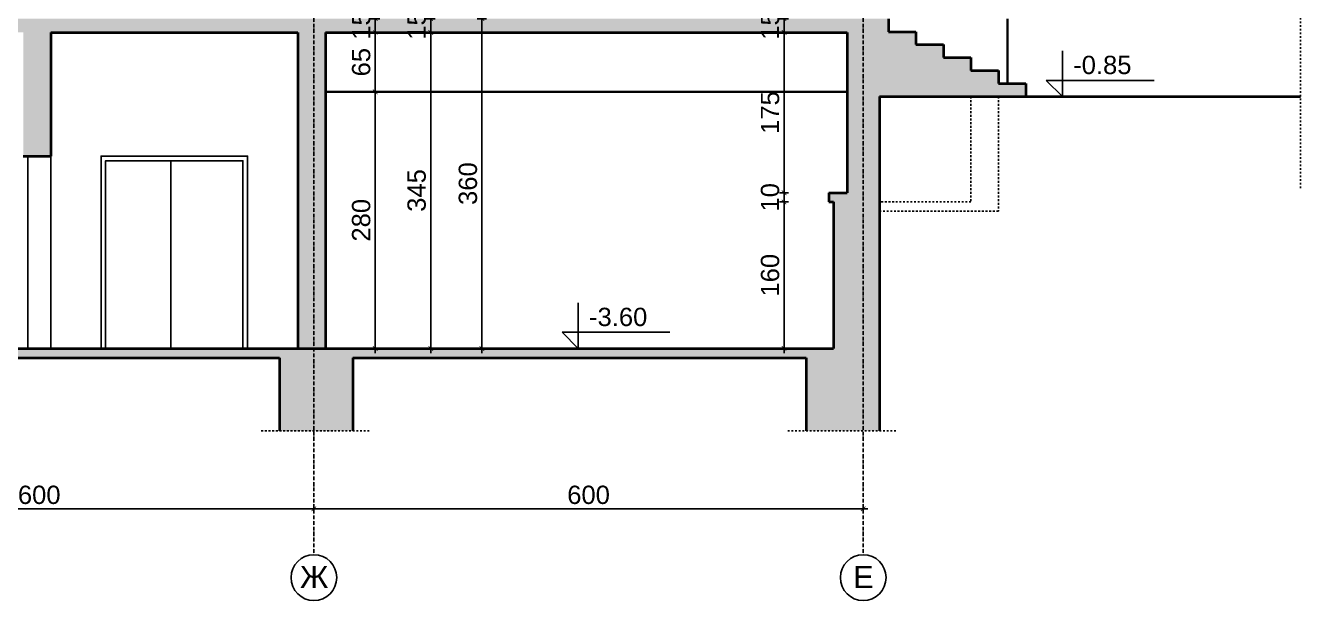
# Model space of a CAD drawing. Header units: inches. Extents: x -72385 to 39588, y -6525 to 66685.
# Drawn here: x -9416 to -8024, y 22991 to 23618 of the extents above; entities that cross this region are included whole.
import ezdxf

# ---------------------------------------------------------------- set-up
doc = ezdxf.new("R2010")
doc.units = ezdxf.units.IN
doc.header["$MEASUREMENT"] = 0
doc.linetypes.add('DashDot', pattern=[0.6, 0.4, -0.1, 0, -0.1])
doc.linetypes.add('Hidden', pattern=[0.4, 0.2, -0.2])
for name, color, linetype, lineweight in [('Надписи коти външни', 252, 'Continuous', 25), ('Надписи коти вътрешни', 252, 'Continuous', 25), ('Надписи нива', 252, 'Continuous', 25), ('Надписи Оси', 252, 'Continuous', 25), ('Оси', 252, 'DashDot', 25), ('Фасади Разрези дебело', 7, 'Continuous', 35), ('Фасади Разрези пунктир', 253, 'Hidden', 25), ('Фасади Разрези средно', 252, 'Continuous', 30), ('Фасади Разрези тънко', 253, 'Continuous', 25), ('Щрих стени', 254, 'Continuous', 25)]:
    doc.layers.add(name, color=color, linetype=linetype, lineweight=lineweight)
doc.styles.add('Arial Regular', font='arial.ttf')
doc.styles.get("Standard").update_dxf_attribs({"font": 'arial.ttf'})
doc.dimstyles.new('Annotative', dxfattribs={"dimscale": 0, "dimtxt": 20, "dimasz": 5, "dimexe": 5, "dimexo": 5, "dimgap": 5, "dimtad": 1, "dimdec": 0, "dimzin": 0, "dimdsep": 46, "dimtxsty": 'Standard', "dimblk": 'ARCHTICK', "dimcen": 5, "dimdle": 5, "dimadec": 0, "dimazin": 0, "dimtfac": 1, "dimtdec": 0, "dimtofl": 0, "dimtmove": 0, "dimatfit": 3, "dimldrblk": 'ARCHTICK', "dimfxl": 5, "dimfxlon": 1, "dimtolj": 1, "dimtzin": 0, "dimarcsym": 1})

# ---------------------------------------------------------------- blocks, each defined once
blk = doc.blocks.new('_ArchTick')
at = {"color": 0, "linetype": 'ByBlock', "const_width": 0.15}
blk.add_lwpolyline([(-0.5, -0.5), (0.5, 0.5)], dxfattribs=at)
blk = doc.blocks.new('*D4670')
at = {"layer": 'Defpoints', "color": 0, "ltscale": 10, "transparency": 16777216}
for p in [(-9088.7, 23625.9), (-9034.2, 23625.9), (-9088.7, 23610.9)]:
    blk.add_point(p, dxfattribs=at)
at = {"layer": 'Надписи коти вътрешни', "color": 0, "lineweight": -2, "ltscale": 10, "transparency": 16777216}
for p, q in [((-9039.2, 23625.9), (-9029.2, 23625.9)), ((-9034.2, 23605.9), (-9034.2, 23630.9)), ((-9039.2, 23610.9), (-9029.2, 23610.9))]:
    blk.add_line(p, q, dxfattribs=at)
at = {"layer": 'Надписи коти вътрешни', "color": 0, "lineweight": -2, "ltscale": 10, "transparency": 16777216, "xscale": 5, "yscale": 5, "zscale": 5}
for p, rotation in [((-9034.2, 23625.9), 90), ((-9034.2, 23610.9), 270)]:
    blk.add_blockref('_ArchTick', p, dxfattribs=dict(at, rotation=rotation))
at = {"layer": 'Надписи коти вътрешни', "color": 0, "ltscale": 10, "transparency": 16777216, "insert": (-9049.5, 23618.4), "char_height": 20, "attachment_point": 5, "rotation": 90}
blk.add_mtext('\\A1;15', dxfattribs=at)
blk = doc.blocks.new('*D4993')
at = {"layer": 'Defpoints', "color": 0, "ltscale": 10, "transparency": 16777216}
for p in [(-9028.1, 23625.9), (-8973.6, 23625.9), (-9028.1, 23610.9)]:
    blk.add_point(p, dxfattribs=at)
at = {"layer": 'Надписи коти вътрешни', "color": 0, "lineweight": -2, "ltscale": 10, "transparency": 16777216}
for p, q in [((-8978.6, 23625.9), (-8968.6, 23625.9)), ((-8973.6, 23605.9), (-8973.6, 23630.9)), ((-8978.6, 23610.9), (-8968.6, 23610.9))]:
    blk.add_line(p, q, dxfattribs=at)
at = {"layer": 'Надписи коти вътрешни', "color": 0, "lineweight": -2, "ltscale": 10, "transparency": 16777216, "xscale": 5, "yscale": 5, "zscale": 5}
for p, rotation in [((-8973.6, 23625.9), 90), ((-8973.6, 23610.9), 270)]:
    blk.add_blockref('_ArchTick', p, dxfattribs=dict(at, rotation=rotation))
at = {"layer": 'Надписи коти вътрешни', "color": 0, "ltscale": 10, "transparency": 16777216, "insert": (-8988.9, 23618.4), "char_height": 20, "attachment_point": 5, "rotation": 90}
blk.add_mtext('\\A1;15', dxfattribs=at)
blk = doc.blocks.new('*D4671')
at = {"layer": 'Defpoints', "color": 0, "ltscale": 10, "transparency": 16777216}
for p in [(-9088.7, 23545.9), (-9034.2, 23545.9), (-9088.7, 23265.9)]:
    blk.add_point(p, dxfattribs=at)
at = {"layer": 'Надписи коти вътрешни', "color": 0, "lineweight": -2, "ltscale": 10, "transparency": 16777216}
for p, q in [((-9034.2, 23260.9), (-9034.2, 23550.9)), ((-9039.2, 23545.9), (-9029.2, 23545.9)), ((-9039.2, 23265.9), (-9029.2, 23265.9))]:
    blk.add_line(p, q, dxfattribs=at)
at = {"layer": 'Надписи коти вътрешни', "color": 0, "lineweight": -2, "ltscale": 10, "transparency": 16777216, "xscale": 5, "yscale": 5, "zscale": 5}
for p, rotation in [((-9034.2, 23545.9), 90), ((-9034.2, 23265.9), 270)]:
    blk.add_blockref('_ArchTick', p, dxfattribs=dict(at, rotation=rotation))
at = {"layer": 'Надписи коти вътрешни', "color": 0, "ltscale": 10, "transparency": 16777216, "insert": (-9049.5, 23405.9), "char_height": 20, "attachment_point": 5, "rotation": 90}
blk.add_mtext('\\A1;280', dxfattribs=at)
blk = doc.blocks.new('*D4992')
at = {"layer": 'Defpoints', "color": 0, "ltscale": 10, "transparency": 16777216}
for p in [(-9088.7, 23610.9), (-9034.2, 23610.9), (-9088.7, 23545.9)]:
    blk.add_point(p, dxfattribs=at)
at = {"layer": 'Надписи коти вътрешни', "color": 0, "lineweight": -2, "ltscale": 10, "transparency": 16777216}
for p, q in [((-9039.2, 23610.9), (-9029.2, 23610.9)), ((-9034.2, 23540.9), (-9034.2, 23615.9)), ((-9039.2, 23545.9), (-9029.2, 23545.9))]:
    blk.add_line(p, q, dxfattribs=at)
at = {"layer": 'Надписи коти вътрешни', "color": 0, "lineweight": -2, "ltscale": 10, "transparency": 16777216, "xscale": 5, "yscale": 5, "zscale": 5}
for p, rotation in [((-9034.2, 23610.9), 90), ((-9034.2, 23545.9), 270)]:
    blk.add_blockref('_ArchTick', p, dxfattribs=dict(at, rotation=rotation))
at = {"layer": 'Надписи коти вътрешни', "color": 0, "ltscale": 10, "transparency": 16777216, "insert": (-9049.5, 23578.4), "char_height": 20, "attachment_point": 5, "rotation": 90}
blk.add_mtext('\\A1;65', dxfattribs=at)
blk = doc.blocks.new('*D4991')
at = {"layer": 'Defpoints', "color": 0, "ltscale": 10, "transparency": 16777216}
for p in [(-9088.7, 23610.9), (-8973.6, 23610.9), (-9088.7, 23265.9)]:
    blk.add_point(p, dxfattribs=at)
at = {"layer": 'Надписи коти вътрешни', "color": 0, "lineweight": -2, "ltscale": 10, "transparency": 16777216}
for p, q in [((-8978.6, 23610.9), (-8968.6, 23610.9)), ((-8973.6, 23260.9), (-8973.6, 23615.9)), ((-8978.6, 23265.9), (-8968.6, 23265.9))]:
    blk.add_line(p, q, dxfattribs=at)
at = {"layer": 'Надписи коти вътрешни', "color": 0, "lineweight": -2, "ltscale": 10, "transparency": 16777216, "xscale": 5, "yscale": 5, "zscale": 5}
for p, rotation in [((-8973.6, 23610.9), 90), ((-8973.6, 23265.9), 270)]:
    blk.add_blockref('_ArchTick', p, dxfattribs=dict(at, rotation=rotation))
at = {"layer": 'Надписи коти вътрешни', "color": 0, "ltscale": 10, "transparency": 16777216, "insert": (-8988.9, 23438.4), "char_height": 20, "attachment_point": 5, "rotation": 90}
blk.add_mtext('\\A1;345', dxfattribs=at)
blk = doc.blocks.new('*D4672')
at = {"layer": 'Defpoints', "color": 0, "ltscale": 10, "transparency": 16777216}
for p in [(-9088.7, 23625.9), (-8917.7, 23625.9), (-9088.7, 23265.9)]:
    blk.add_point(p, dxfattribs=at)
at = {"layer": 'Надписи коти вътрешни', "color": 0, "lineweight": -2, "ltscale": 10, "transparency": 16777216}
for p, q in [((-8922.7, 23625.9), (-8912.7, 23625.9)), ((-8917.7, 23260.9), (-8917.7, 23630.9)), ((-8922.7, 23265.9), (-8912.7, 23265.9))]:
    blk.add_line(p, q, dxfattribs=at)
at = {"layer": 'Надписи коти вътрешни', "color": 0, "lineweight": -2, "ltscale": 10, "transparency": 16777216, "xscale": 5, "yscale": 5, "zscale": 5}
for p, rotation in [((-8917.7, 23625.9), 90), ((-8917.7, 23265.9), 270)]:
    blk.add_blockref('_ArchTick', p, dxfattribs=dict(at, rotation=rotation))
at = {"layer": 'Надписи коти вътрешни', "color": 0, "ltscale": 10, "transparency": 16777216, "insert": (-8932.9, 23445.9), "char_height": 20, "attachment_point": 5, "rotation": 90}
blk.add_mtext('\\A1;360', dxfattribs=at)
blk = doc.blocks.new('*D4990')
at = {"layer": 'Defpoints', "color": 0, "ltscale": 10, "transparency": 16777216}
for p in [(-8518.6, 23610.9), (-8587.7, 23435.9), (-8518.6, 23435.9)]:
    blk.add_point(p, dxfattribs=at)
at = {"layer": 'Надписи коти вътрешни', "color": 0, "lineweight": -2, "ltscale": 10, "transparency": 16777216}
for p, q in [((-8582.7, 23610.9), (-8592.7, 23610.9)), ((-8587.7, 23615.9), (-8587.7, 23430.9)), ((-8582.7, 23435.9), (-8592.7, 23435.9))]:
    blk.add_line(p, q, dxfattribs=at)
at = {"layer": 'Надписи коти вътрешни', "color": 0, "lineweight": -2, "ltscale": 10, "transparency": 16777216, "xscale": 5, "yscale": 5, "zscale": 5}
for p, rotation in [((-8587.7, 23610.9), 90), ((-8587.7, 23435.9), 270)]:
    blk.add_blockref('_ArchTick', p, dxfattribs=dict(at, rotation=rotation))
at = {"layer": 'Надписи коти вътрешни', "color": 0, "ltscale": 10, "transparency": 16777216, "insert": (-8602.9, 23523.4), "char_height": 20, "attachment_point": 5, "rotation": 90}
blk.add_mtext('\\A1;175', dxfattribs=at)
blk = doc.blocks.new('*D4673')
at = {"layer": 'Defpoints', "color": 0, "ltscale": 10, "transparency": 16777216}
for p in [(-8587.7, 23425.9), (-8538.6, 23435.9), (-8538.6, 23425.9)]:
    blk.add_point(p, dxfattribs=at)
at = {"layer": 'Надписи коти вътрешни', "color": 0, "lineweight": -2, "ltscale": 10, "transparency": 16777216}
for p, q in [((-8587.7, 23440.9), (-8587.7, 23420.9)), ((-8582.7, 23435.9), (-8592.7, 23435.9)), ((-8582.7, 23425.9), (-8592.7, 23425.9))]:
    blk.add_line(p, q, dxfattribs=at)
at = {"layer": 'Надписи коти вътрешни', "color": 0, "lineweight": -2, "ltscale": 10, "transparency": 16777216, "xscale": 5, "yscale": 5, "zscale": 5}
for p, rotation in [((-8587.7, 23435.9), 90), ((-8587.7, 23425.9), 270)]:
    blk.add_blockref('_ArchTick', p, dxfattribs=dict(at, rotation=rotation))
at = {"layer": 'Надписи коти вътрешни', "color": 0, "ltscale": 10, "transparency": 16777216, "insert": (-8602.9, 23430.9), "char_height": 20, "attachment_point": 5, "rotation": 90}
blk.add_mtext('\\A1;10', dxfattribs=at)
blk = doc.blocks.new('*D4989')
at = {"layer": 'Defpoints', "color": 0, "ltscale": 10, "transparency": 16777216}
for p in [(-8533.6, 23425.9), (-8587.7, 23265.9), (-8533.6, 23265.9)]:
    blk.add_point(p, dxfattribs=at)
at = {"layer": 'Надписи коти вътрешни', "color": 0, "lineweight": -2, "ltscale": 10, "transparency": 16777216}
for p, q in [((-8582.7, 23425.9), (-8592.7, 23425.9)), ((-8587.7, 23430.9), (-8587.7, 23260.9)), ((-8582.7, 23265.9), (-8592.7, 23265.9))]:
    blk.add_line(p, q, dxfattribs=at)
at = {"layer": 'Надписи коти вътрешни', "color": 0, "lineweight": -2, "ltscale": 10, "transparency": 16777216, "xscale": 5, "yscale": 5, "zscale": 5}
for p, rotation in [((-8587.7, 23425.9), 90), ((-8587.7, 23265.9), 270)]:
    blk.add_blockref('_ArchTick', p, dxfattribs=dict(at, rotation=rotation))
at = {"layer": 'Надписи коти вътрешни', "color": 0, "ltscale": 10, "transparency": 16777216, "insert": (-8602.9, 23345.9), "char_height": 20, "attachment_point": 5, "rotation": 90}
blk.add_mtext('\\A1;160', dxfattribs=at)
blk = doc.blocks.new('*D4959')
at = {"layer": 'Defpoints', "color": 0, "ltscale": 10, "transparency": 16777216}
for p in [(-8587.7, 23625.9), (-8518.6, 23625.9), (-8518.6, 23610.9)]:
    blk.add_point(p, dxfattribs=at)
at = {"layer": 'Надписи коти вътрешни', "color": 0, "lineweight": -2, "ltscale": 10, "transparency": 16777216}
for p, q in [((-8582.7, 23625.9), (-8592.7, 23625.9)), ((-8587.7, 23605.9), (-8587.7, 23630.9)), ((-8582.7, 23610.9), (-8592.7, 23610.9))]:
    blk.add_line(p, q, dxfattribs=at)
at = {"layer": 'Надписи коти вътрешни', "color": 0, "lineweight": -2, "ltscale": 10, "transparency": 16777216, "xscale": 5, "yscale": 5, "zscale": 5}
for p, rotation in [((-8587.7, 23625.9), 90), ((-8587.7, 23610.9), 270)]:
    blk.add_blockref('_ArchTick', p, dxfattribs=dict(at, rotation=rotation))
at = {"layer": 'Надписи коти вътрешни', "color": 0, "ltscale": 10, "transparency": 16777216, "insert": (-8602.9, 23618.4), "char_height": 20, "attachment_point": 5, "rotation": 90}
blk.add_mtext('\\A1;15', dxfattribs=at)
blk = doc.blocks.new('*D7025')
at = {"layer": 'Defpoints', "color": 0, "ltscale": 10, "transparency": 16777216}
for p in [(-8501.2, 23090.9), (-9101.2, 23040.9), (-8501.2, 23040.9)]:
    blk.add_point(p, dxfattribs=at)
at = {"layer": 'Надписи коти външни', "color": 0, "lineweight": -2, "ltscale": 10, "transparency": 16777216}
for p, q in [((-9106.2, 23090.9), (-8496.2, 23090.9)), ((-9101.2, 23085.9), (-9101.2, 23095.9)), ((-8501.2, 23085.9), (-8501.2, 23095.9))]:
    blk.add_line(p, q, dxfattribs=at)
at = {"layer": 'Надписи коти външни', "color": 0, "lineweight": -2, "ltscale": 10, "transparency": 16777216, "xscale": 5, "yscale": 5, "zscale": 5, "rotation": 180}
blk.add_blockref('_ArchTick', (-9101.2, 23090.9), dxfattribs=at)
at = {"layer": 'Надписи коти външни', "color": 0, "lineweight": -2, "ltscale": 10, "transparency": 16777216, "xscale": 5, "yscale": 5, "zscale": 5}
blk.add_blockref('_ArchTick', (-8501.2, 23090.9), dxfattribs=at)
at = {"layer": 'Надписи коти външни', "color": 0, "ltscale": 10, "transparency": 16777216, "insert": (-8801.2, 23106.1), "char_height": 20, "attachment_point": 5}
blk.add_mtext('\\A1;600', dxfattribs=at)
blk = doc.blocks.new('*D7026')
at = {"layer": 'Defpoints', "color": 0, "ltscale": 10, "transparency": 16777216}
for p in [(-9101.2, 23090.9), (-9701.2, 23040.9), (-9101.2, 23040.9)]:
    blk.add_point(p, dxfattribs=at)
at = {"layer": 'Надписи коти външни', "color": 0, "lineweight": -2, "ltscale": 10, "transparency": 16777216}
for p, q in [((-9706.2, 23090.9), (-9096.2, 23090.9)), ((-9701.2, 23085.9), (-9701.2, 23095.9)), ((-9101.2, 23085.9), (-9101.2, 23095.9))]:
    blk.add_line(p, q, dxfattribs=at)
at = {"layer": 'Надписи коти външни', "color": 0, "lineweight": -2, "ltscale": 10, "transparency": 16777216, "xscale": 5, "yscale": 5, "zscale": 5, "rotation": 180}
blk.add_blockref('_ArchTick', (-9701.2, 23090.9), dxfattribs=at)
at = {"layer": 'Надписи коти външни', "color": 0, "lineweight": -2, "ltscale": 10, "transparency": 16777216, "xscale": 5, "yscale": 5, "zscale": 5}
blk.add_blockref('_ArchTick', (-9101.2, 23090.9), dxfattribs=at)
at = {"layer": 'Надписи коти външни', "color": 0, "ltscale": 10, "transparency": 16777216, "insert": (-9401.2, 23106.1), "char_height": 20, "attachment_point": 5}
blk.add_mtext('\\A1;600', dxfattribs=at)

msp = doc.modelspace()

# ---------------------------------------------------------------- hatches: boundary and pattern name
at = {"layer": 'Щрих стени', "ltscale": 10}
h = msp.add_hatch(color=256, dxfattribs=at)
h.dxf.hatch_style = 1
h.paths.add_polyline_path([(-10268.8, 23640.9), (-10318.8, 23640.9), (-10318.8, 23175.9), (-10238.8, 23175.9), (-10238.8, 23255.9), (-9738.7, 23255.9), (-9738.7, 23175.9), (-9658.7, 23175.9), (-9658.7, 23255.9), (-9138.7, 23255.9), (-9138.7, 23175.9), (-9058.7, 23175.9), (-9058.7, 23255.9), (-8563.6, 23255.9), (-8563.6, 23175.9), (-8483.6, 23175.9), (-8483.6, 23540.9), (-8323.6, 23540.9), (-8323.6, 23555.1), (-8353.6, 23555.1), (-8353.6, 23569.2), (-8383.6, 23569.2), (-8383.6, 23583.4), (-8413.6, 23583.4), (-8413.6, 23597.6), (-8443.6, 23597.6), (-8443.6, 23611.7), (-8473.6, 23611.7), (-8473.6, 23625.9), (-9695.2, 23625.9), (-9695.2, 23640.6), (-9727.2, 23640.6), (-9727.2, 23655.4), (-9759.2, 23655.4), (-9759.2, 23670.1), (-9791.2, 23670.1), (-9791.2, 23684.8), (-9823.2, 23684.8), (-9823.2, 23699.5), (-9855.2, 23699.5), (-9855.2, 23714.2), (-9887.2, 23714.2), (-9887.2, 23729), (-9919.2, 23729), (-9919.2, 23743.7), (-9951.2, 23743.7), (-9951.2, 23758.4), (-9983.2, 23758.4), (-9983.2, 23773.1), (-10015.2, 23773.1), (-10015.2, 23787.8), (-10047.2, 23787.8), (-10047.2, 23802.6), (-10079.2, 23802.6), (-10079.2, 23817.3), (-10111.2, 23817.3), (-10111.2, 23832), (-10271.3, 23832), (-10271.3, 23852), (-10296.3, 23852), (-10296.3, 23817), (-10146.5, 23817), (-10111.2, 23800.8), (-10111.2, 23505.9), (-10081.2, 23505.9), (-10081.2, 23787), (-9698.5, 23610.9), (-9418.7, 23610.9), (-9418.7, 23475.9), (-9388.7, 23475.9), (-9388.7, 23610.9), (-9118.7, 23610.9), (-9118.7, 23265.9), (-9088.7, 23265.9), (-9088.7, 23610.9), (-8518.6, 23610.9), (-8518.6, 23435.9), (-8538.6, 23435.9), (-8538.6, 23425.9), (-8533.6, 23425.9), (-8533.6, 23265.9), (-10268.8, 23265.9)])
h.paths.add_polyline_path([(-10081.2, 23488.4), (-10111.2, 23474.4), (-10111.2, 23265.9), (-10081.2, 23265.9)], flags=17)
h.paths.add_polyline_path([(-10081.2, 23505.9), (-10111.2, 23505.9), (-10111.2, 23474.4), (-10081.2, 23488.4)], flags=17)
h.paths.add_polyline_path([(-10111.2, 23280.9), (-10268.8, 23280.9), (-10268.8, 23265.9), (-10111.2, 23265.9)], flags=17)
h.paths.add_polyline_path([(-10111.2, 23295.9), (-10268.8, 23295.9), (-10268.8, 23280.9), (-10111.2, 23280.9)], flags=17)
h.paths.add_polyline_path([(-10111.2, 23310.9), (-10268.8, 23310.9), (-10268.8, 23295.9), (-10111.2, 23295.9)], flags=17)
h.paths.add_polyline_path([(-10111.2, 23325.9), (-10268.8, 23325.9), (-10268.8, 23310.9), (-10111.2, 23310.9)], flags=17)
h.paths.add_polyline_path([(-10111.2, 23340.9), (-10268.8, 23340.9), (-10268.8, 23325.9), (-10111.2, 23325.9)], flags=17)
h.paths.add_polyline_path([(-10111.2, 23355.9), (-10268.8, 23355.9), (-10268.8, 23340.9), (-10111.2, 23340.9)], flags=17)
h.paths.add_polyline_path([(-10111.2, 23370.9), (-10268.8, 23370.9), (-10268.8, 23355.9), (-10111.2, 23355.9)], flags=17)

# ---------------------------------------------------------------- linework, layer by layer
at = {"layer": 'Надписи нива', "ltscale": 10}
for p, q in [((-8283.6, 23590.9), (-8283.6, 23540.9)), ((-8301.3, 23558.6), (-8183.6, 23558.6)), ((-8283.6, 23540.9), (-8301.3, 23558.6)), ((-8812.4, 23315.9), (-8812.4, 23265.9)), ((-8830.1, 23283.6), (-8712.4, 23283.6)), ((-8812.4, 23265.9), (-8830.1, 23283.6))]:
    msp.add_line(p, q, dxfattribs=at)
at = {"layer": 'Надписи Оси', "ltscale": 50}
for centre in [(-9101.2, 23015.9), (-8501.2, 23015.9)]:
    msp.add_circle(centre, 25, dxfattribs=at)
at = {"layer": 'Оси', "ltscale": 10}
for p, q in [((-9101.2, 26090.9), (-9101.2, 23040.9)), ((-8501.2, 26090.9), (-8501.2, 23040.9))]:
    msp.add_line(p, q, dxfattribs=at)
at = {"layer": 'Фасади Разрези дебело', "ltscale": 10}
for p, q in [((-8473.6, 23625.9), (-8473.6, 23611.7)), ((-9388.7, 23610.9), (-9388.7, 23475.9)), ((-9118.7, 23610.9), (-9118.7, 23265.9)), ((-9088.7, 23610.9), (-9088.7, 23265.9)), ((-8518.6, 23610.9), (-8518.6, 23435.9)), ((-8443.6, 23611.7), (-8443.6, 23597.6)), ((-8413.6, 23597.6), (-8413.6, 23583.4)), ((-8383.6, 23583.4), (-8383.6, 23569.2)), ((-8353.6, 23569.2), (-8353.6, 23555.1)), ((-8323.6, 23555.1), (-8323.6, 23540.9)), ((-8483.6, 23540.9), (-8483.6, 23175.9)), ((-8538.6, 23435.9), (-8538.6, 23425.9)), ((-8533.6, 23425.9), (-8533.6, 23265.9)), ((-9138.7, 23255.9), (-9138.7, 23175.9)), ((-9058.7, 23255.9), (-9058.7, 23175.9)), ((-8563.6, 23255.9), (-8563.6, 23175.9))]:
    msp.add_line(p, q, dxfattribs=at)
at = {"layer": 'Фасади Разрези дебело', "ltscale": 10, "extrusion": (1.2091e-15, 1, -2.22045e-16)}
for p, q in [((-9388.7, 23610.9), (-9118.7, 23610.9)), ((-9088.7, 23610.9), (-8518.6, 23610.9)), ((-8473.6, 23611.7), (-8443.6, 23611.7)), ((-8443.6, 23597.6), (-8413.6, 23597.6)), ((-8413.6, 23583.4), (-8383.6, 23583.4)), ((-8383.6, 23569.2), (-8353.6, 23569.2)), ((-8353.6, 23555.1), (-8323.6, 23555.1)), ((-8483.6, 23540.9), (-8023.6, 23540.9)), ((-9418.7, 23475.9), (-9388.7, 23475.9)), ((-8538.6, 23435.9), (-8518.6, 23435.9)), ((-8538.6, 23425.9), (-8533.6, 23425.9)), ((-10268.8, 23265.9), (-8533.6, 23265.9)), ((-9658.7, 23255.9), (-9138.7, 23255.9)), ((-9058.7, 23255.9), (-8563.6, 23255.9))]:
    msp.add_line(p, q, dxfattribs=at)
at = {"layer": 'Фасади Разрези пунктир', "ltscale": 10}
for p, q in [((-8023.6, 23440.9), (-8023.6, 24355.9)), ((-8383.6, 23540.9), (-8383.6, 23425.9)), ((-8353.6, 23540.9), (-8353.6, 23415.9))]:
    msp.add_line(p, q, dxfattribs=at)
at = {"layer": 'Фасади Разрези пунктир', "ltscale": 10, "extrusion": (-1.2091e-15, 1, -2.22045e-16)}
for p, q in [((-8383.6, 23425.9), (-8483.6, 23425.9)), ((-8353.6, 23415.9), (-8483.6, 23415.9))]:
    msp.add_line(p, q, dxfattribs=at)
at = {"layer": 'Фасади Разрези пунктир', "ltscale": 10, "extrusion": (1.2091e-15, 1, -2.22045e-16)}
for p, q in [((-9158.7, 23175.9), (-9038.7, 23175.9)), ((-8583.6, 23175.9), (-8463.6, 23175.9))]:
    msp.add_line(p, q, dxfattribs=at)
at = {"layer": 'Фасади Разрези средно', "ltscale": 10}
msp.add_line((-8343.6, 23625.9), (-8343.6, 23555.1), dxfattribs=at)
at = {"layer": 'Фасади Разрези средно', "ltscale": 10, "extrusion": (1.2091e-15, 1, -2.22045e-16)}
msp.add_line((-9088.7, 23545.9), (-8518.6, 23545.9), dxfattribs=at)
at = {"layer": 'Фасади Разрези тънко', "ltscale": 10}
for p, q in [((-9413.7, 23475.9), (-9413.7, 23265.9)), ((-9388.7, 23475.9), (-9388.7, 23265.9)), ((-9257.3, 23470.9), (-9257.3, 23265.9))]:
    msp.add_line(p, q, dxfattribs=at)
for points in [[(-9333.7, 23265.9, 0), (-9333.7, 23475.9, 0), (-9173.7, 23475.9, 0), (-9173.7, 23265.9, 0)], [(-9328.7, 23265.9, 0), (-9328.7, 23470.9, 0), (-9178.7, 23470.9, 0), (-9178.7, 23265.9, 0)]]:
    msp.add_polyline3d(points, dxfattribs=at)

# ---------------------------------------------------------------- texts
at = {"layer": 'Надписи нива', "ltscale": 10, "char_height": 20, "width": 180.489, "attachment_point": 1, "style": 'Arial Regular'}
for s, insert in [('-0.85', (-8271.9, 23585.4)), ('-3.60', (-8800.7, 23310.4))]:
    msp.add_mtext(s, dxfattribs=dict(at, insert=insert))
at = {"layer": 'Надписи Оси', "ltscale": 100, "char_height": 24, "width": 27.213, "attachment_point": 1, "style": 'Arial Regular'}
for s, insert in [('\\pxqc;Ж', (-9114.5, 23028.6)), ('\\pxqc;Е', (-8514.5, 23028.6))]:
    msp.add_mtext(s, dxfattribs=dict(at, insert=insert))

# ---------------------------------------------------------------- dimensions: what is measured, and where the dimension line sits
at = {"layer": 'Надписи коти външни', "ltscale": 10}
for base, p1, p2, picture, middle in [((-9101.2, 23090.9), (-9701.2, 23040.9), (-9101.2, 23040.9), '*D7026', (-9401.2, 23106.1)), ((-8501.2, 23090.9), (-9101.2, 23040.9), (-8501.2, 23040.9), '*D7025', (-8801.2, 23106.1))]:
    dim = msp.add_linear_dim(base=base, p1=p1, p2=p2, dimstyle='Annotative', override={"dimscale": 0, "dimtix": 0, "dimtofl": 0, "dimtmove": 0, "dimatfit": 3}, dxfattribs=at)
    dim.commit()
    dim.dimension.update_dxf_attribs({"geometry": picture, "text_midpoint": middle})
at = {"layer": 'Надписи коти вътрешни', "ltscale": 10}
for base, p1, p2, picture, middle in [((-9034.2, 23625.9), (-9088.7, 23610.9), (-9088.7, 23625.9), '*D4670', (-9034.2, 23618.4)), ((-8973.6, 23625.9), (-9028.1, 23610.9), (-9028.1, 23625.9), '*D4993', (-8973.6, 23618.4)), ((-8587.7, 23625.9), (-8518.6, 23610.9), (-8518.6, 23625.9), '*D4959', (-8587.7, 23618.4)), ((-8587.7, 23425.9), (-8538.6, 23435.9), (-8538.6, 23425.9), '*D4673', (-8587.7, 23430.9))]:
    dim = msp.add_linear_dim(base=base, p1=p1, p2=p2, angle=90, dimstyle='Annotative', override={"dimscale": 0, "dimtix": 0, "dimtofl": 0, "dimtmove": 0, "dimatfit": 3}, dxfattribs=at)
    dim.commit()
    dim.dimension.update_dxf_attribs({"geometry": picture, "text_midpoint": middle, "dimtype": 128})
for base, p1, p2, picture, middle in [((-8917.7, 23625.9), (-9088.7, 23265.9), (-9088.7, 23625.9), '*D4672', (-8932.9, 23445.9)), ((-9034.2, 23610.9), (-9088.7, 23545.9), (-9088.7, 23610.9), '*D4992', (-9049.5, 23578.4)), ((-8973.6, 23610.9), (-9088.7, 23265.9), (-9088.7, 23610.9), '*D4991', (-8988.9, 23438.4)), ((-8587.7, 23435.9), (-8518.6, 23610.9), (-8518.6, 23435.9), '*D4990', (-8602.9, 23523.4)), ((-9034.2, 23545.9), (-9088.7, 23265.9), (-9088.7, 23545.9), '*D4671', (-9049.5, 23405.9)), ((-8587.7, 23265.9), (-8533.6, 23425.9), (-8533.6, 23265.9), '*D4989', (-8602.9, 23345.9))]:
    dim = msp.add_linear_dim(base=base, p1=p1, p2=p2, angle=90, dimstyle='Annotative', override={"dimscale": 0, "dimtix": 0, "dimtofl": 0, "dimtmove": 0, "dimatfit": 3}, dxfattribs=at)
    dim.commit()
    dim.dimension.update_dxf_attribs({"geometry": picture, "text_midpoint": middle})

doc.saveas('drawing.dxf')
